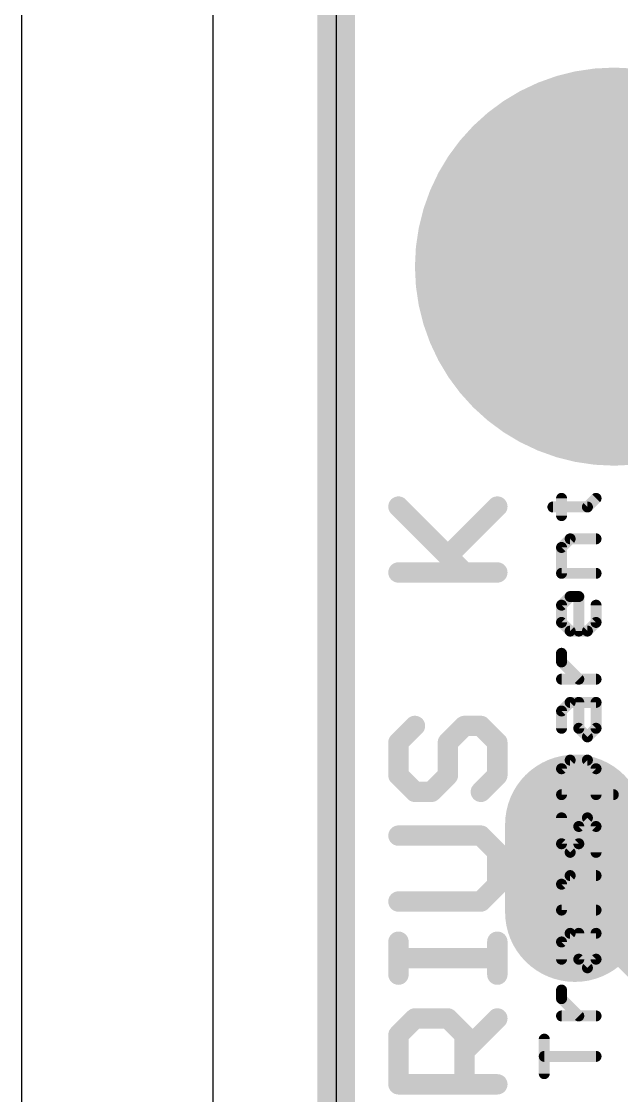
# Model space of a CAD drawing. Header units: inches. Extents: x -5 to 142, y -3 to 122.
# Drawn here: x -3.1 to 6.62, y 62.57 to 79.97 of the extents above; entities that cross this region are included whole.
import ezdxf

# ---------------------------------------------------------------- set-up
doc = ezdxf.new("R2010")
doc.units = ezdxf.units.IN
doc.header["$MEASUREMENT"] = 0
for name, color, linetype in [('1', 22, 'Continuous'), ('15', 22, 'Continuous'), ('16', 175, 'Continuous'), ('18', 82, 'Continuous'), ('2', 175, 'Continuous'), ('20', 7, 'Continuous'), ('51', 253, 'Continuous')]:
    doc.layers.add(name, color=color, linetype=linetype)

# ---------------------------------------------------------------- blocks, each defined once
blk = doc.blocks.new('RECT361696X589280R100')
at = {"const_width": 1.1303}
blk.add_lwpolyline([(0.5652, -0.7112), (0.5652, 0.7112, 0.4142), (0, 1.2764), (0, 1.2764, 0.4142), (-0.5652, 0.7112), (-0.5652, -0.7112, 0.4142), (0, -1.2764), (0, -1.2764, 0.4142)], format="xyb", close=True, dxfattribs=at)
blk.add_solid([(-0.0254, -0.7366), (0.0254, -0.7366), (-0.0254, 0.7366), (0.0254, 0.7366)])
blk = doc.blocks.new('ROUNDV')
at = {"const_width": 0.5}
blk.add_lwpolyline([(0, -0.25, 1), (0, 0.25, 1), (0, -0.25)], format="xyb", dxfattribs=at)

msp = doc.modelspace()

# ---------------------------------------------------------------- linework, layer by layer
for points in [[(-3.1, -3.1), (142.1, -3.1), (142.1, 118.1), (-3.1, 118.1)], [(0, 0), (139, 0), (139, 115), (0, 115)], [(137, 106.5), (128, 106.5), (128, 85.5), (109.5, 85.5), (109.5, 80.5), (2, 80.5), (2, 34.5), (127, 34.5), (127, 9.5), (137, 9.5), (137, 34.5), (137, 80.5), (137, 85.5)]]:
    msp.add_lwpolyline(points, close=True)
msp.add_circle((21, 94), 16)
at = {"layer": '1', "const_width": 0.4064}
msp.add_lwpolyline([(2, 34.5), (2, 80.5)], dxfattribs=at)
at = {"layer": '15', "const_width": 0.6096}
msp.add_lwpolyline([(2, 80.5), (2, 34.5)], dxfattribs=at)
at = {"layer": '16'}
for points, const_width in [([(2, 34.5), (2, 80.5)], 0.4064), ([(5.8652, 66.25), (11.25, 60.8652)], 1.27)]:
    msp.add_lwpolyline(points, dxfattribs=dict(at, const_width=const_width))
at = {"layer": '16', "const_width": 0.635}
msp.add_lwpolyline([(6.0897, 66.4745, 1), (5.6407, 66.0255)], format="xyb", dxfattribs=at)
at = {"layer": '2', "const_width": 0.6096}
msp.add_lwpolyline([(2, 34.5), (2, 80.5)], dxfattribs=at)
at = {"layer": '20'}
msp.add_line((2, 80.5), (2, 34.5), dxfattribs=at)
at = {"layer": '51'}
for points, const_width in [([(4.0752, 71.0438), (3.0075, 72.1116)], 0.3302), ([(3.8083, 71.3108), (4.6091, 72.1116)], 0.3302), ([(5.6491, 71.9652), (5.6491, 72.2448)], 0.1778), ([(6.0685, 72.105), (6.2084, 72.2448)], 0.1778), ([(5.5093, 72.105), (6.0685, 72.105)], 0.1778), ([(5.6491, 71.4491), (5.7889, 71.589)], 0.1778), ([(5.6491, 71.0297), (5.6491, 71.4491)], 0.1778), ([(5.7889, 71.589), (6.2084, 71.589)], 0.1778), ([(3.0075, 71.0438), (4.6091, 71.0438)], 0.3302), ([(6.2084, 71.0297), (5.6491, 71.0297)], 0.1778), ([(5.6491, 70.5136), (5.7889, 70.6534)], 0.1778), ([(5.7889, 70.6534), (5.9287, 70.6534)], 0.1778), ([(5.9287, 70.6534), (5.9287, 70.0942)], 0.1778), ([(5.6491, 70.234), (5.6491, 70.5136)], 0.1778), ([(6.2084, 70.5136), (6.2084, 70.234)], 0.1778), ([(5.7889, 70.0942), (5.6491, 70.234)], 0.1778), ([(6.2084, 70.234), (6.0685, 70.0942)], 0.1778), ([(6.0685, 70.0942), (5.7889, 70.0942)], 0.1778), ([(5.6491, 69.5942), (5.6491, 69.734)], 0.1778), ([(5.9287, 69.3146), (5.6491, 69.5942)], 0.1778), ([(6.2084, 69.3146), (5.6491, 69.3146)], 0.1778), ([(5.6491, 68.7985), (5.7889, 68.9383)], 0.1778), ([(5.7889, 68.9383), (6.2084, 68.9383)], 0.1778), ([(5.9287, 68.5189), (5.9287, 68.9383)], 0.1778), ([(6.2084, 68.9383), (6.2084, 68.5189)], 0.1778), ([(5.6491, 68.5189), (5.6491, 68.7985)], 0.1778), ([(3.2744, 68.5566), (3.0075, 68.2897)], 0.3302), ([(3.8083, 68.2897), (4.0752, 68.5566)], 0.3302), ([(4.0752, 68.5566), (4.3421, 68.5566)], 0.3302), ([(4.3421, 68.5566), (4.6091, 68.2897)], 0.3302), ([(6.0685, 68.3791), (5.9287, 68.5189)], 0.1778), ([(6.2084, 68.5189), (6.0685, 68.3791)], 0.1778), ([(3.0075, 68.2897), (3.0075, 67.7558)], 0.3302), ([(3.8083, 67.7558), (3.8083, 68.2897)], 0.3302), ([(4.6091, 68.2897), (4.6091, 67.7558)], 0.3302), ([(5.6491, 67.863), (5.7889, 68.0028)], 0.1778), ([(5.7889, 68.0028), (6.0685, 68.0028)], 0.1778), ([(6.0685, 68.0028), (6.2084, 67.863)], 0.1778), ([(3.0075, 67.7558), (3.2744, 67.4889)], 0.3302), ([(3.5413, 67.4889), (3.8083, 67.7558)], 0.3302), ([(4.6091, 67.7558), (4.3421, 67.4889)], 0.3302), ([(5.6491, 67.4435), (5.6491, 67.863)], 0.1778), ([(6.2084, 67.863), (6.2084, 67.4435)], 0.1778), ([(3.2744, 67.4889), (3.5413, 67.4889)], 0.3302), ([(6.488, 67.4435), (5.6491, 67.4435)], 0.1778), ([(5.6491, 66.6478), (5.6491, 67.0673)], 0.1778), ([(6.0685, 67.0673), (5.9287, 66.9275)], 0.1778), ([(5.9287, 66.9275), (5.9287, 66.6478)], 0.1778), ([(6.2084, 66.9275), (6.0685, 67.0673)], 0.1778), ([(6.2084, 66.508), (6.2084, 66.9275)], 0.1778), ([(4.3421, 66.7791), (3.0075, 66.7791)], 0.3302), ([(4.6091, 66.5122), (4.3421, 66.7791)], 0.3302), ([(4.6091, 65.9783), (4.6091, 66.5122)], 0.3302), ([(5.7889, 66.508), (5.6491, 66.6478)], 0.1778), ([(5.9287, 66.6478), (5.7889, 66.508)], 0.1778), ([(4.3421, 65.7114), (4.6091, 65.9783)], 0.3302), ([(5.6491, 65.992), (5.7889, 66.1318)], 0.1778), ([(5.7889, 66.1318), (6.2084, 66.1318)], 0.1778), ([(5.6491, 65.5725), (5.6491, 65.992)], 0.1778), ([(3.0075, 65.7114), (4.3421, 65.7114)], 0.3302), ([(6.2084, 65.5725), (5.6491, 65.5725)], 0.1778), ([(5.6491, 65.0564), (5.7889, 65.1963)], 0.1778), ([(5.7889, 65.1963), (6.2084, 65.1963)], 0.1778), ([(5.9287, 64.7768), (5.9287, 65.1963)], 0.1778), ([(6.2084, 65.1963), (6.2084, 64.7768)], 0.1778), ([(3.0075, 64.5264), (3.0075, 65.0603)], 0.3302), ([(4.6091, 64.5264), (4.6091, 65.0603)], 0.3302), ([(5.6491, 64.7768), (5.6491, 65.0564)], 0.1778), ([(4.6091, 64.7933), (3.0075, 64.7933)], 0.3302), ([(6.0685, 64.637), (5.9287, 64.7768)], 0.1778), ([(6.2084, 64.7768), (6.0685, 64.637)], 0.1778), ([(5.6491, 64.137), (5.6491, 64.2768)], 0.1778), ([(5.9287, 63.8574), (5.6491, 64.137)], 0.1778), ([(3.0075, 63.5497), (3.2744, 63.8166)], 0.3302), ([(3.2744, 63.8166), (3.8083, 63.8166)], 0.3302), ([(3.8083, 63.8166), (4.0752, 63.5497)], 0.3302), ([(4.0752, 63.2828), (4.6091, 63.8166)], 0.3302), ([(6.2084, 63.8574), (5.6491, 63.8574)], 0.1778), ([(3.0075, 62.7489), (3.0075, 63.5497)], 0.3302), ([(4.0752, 63.5497), (4.0752, 62.7489)], 0.3302), ([(5.3694, 62.9219), (5.3694, 63.4811)], 0.1778), ([(6.2084, 63.2015), (5.3694, 63.2015)], 0.1778), ([(4.6091, 62.7489), (3.0075, 62.7489)], 0.3302)]:
    msp.add_lwpolyline(points, dxfattribs=dict(at, const_width=const_width))
for points, const_width in [([(3.0659, 72.1699, 1), (2.9491, 72.0532)], 0.1651), ([(4.6674, 72.0532, 1), (4.5507, 72.1699)], 0.1651), ([(5.6935, 72.2448, 1), (5.6046, 72.2448)], 0.0889), ([(6.2398, 72.2134, 1), (6.1769, 72.2763)], 0.0889), ([(5.5093, 72.1495, 1), (5.5093, 72.0606)], 0.0889), ([(6.0371, 72.1365, 1), (6.1, 72.0736)], 0.0889), ([(6.0685, 72.0606, 1), (6.0685, 72.1495)], 0.0889), ([(5.6046, 71.9652, 1), (5.6935, 71.9652)], 0.0889), ([(5.6935, 71.4491, 1), (5.6046, 71.4491)], 0.0889), ([(5.7889, 71.6334, 1), (5.7889, 71.5445)], 0.0889), ([(5.8203, 71.5575, 1), (5.7575, 71.6204)], 0.0889), ([(6.2084, 71.5445, 1), (6.2084, 71.6334)], 0.0889), ([(3.7499, 71.3691, 1), (3.8666, 71.2524)], 0.1651), ([(5.6176, 71.4806, 1), (5.6805, 71.4177)], 0.0889), ([(3.0075, 71.1264, 1), (3.0075, 70.9613)], 0.1651), ([(4.6091, 70.9613, 1), (4.6091, 71.1264)], 0.1651), ([(4.0168, 70.9855, 1), (4.1336, 71.1022)], 0.1651), ([(5.6046, 71.0297, 1), (5.6935, 71.0297)], 0.0889), ([(5.6491, 71.0741, 1), (5.6491, 70.9852)], 0.0889), ([(6.2084, 70.9852, 1), (6.2084, 71.0741)], 0.0889), ([(5.7889, 70.6979, 1), (5.7889, 70.609)], 0.0889), ([(5.8203, 70.622, 1), (5.7575, 70.6849)], 0.0889), ([(5.9732, 70.6534, 1), (5.8843, 70.6534)], 0.0889), ([(5.9287, 70.609, 1), (5.9287, 70.6979)], 0.0889), ([(5.6935, 70.5136, 1), (5.6046, 70.5136)], 0.0889), ([(5.6176, 70.5451, 1), (5.6805, 70.4822)], 0.0889), ([(6.2528, 70.5136, 1), (6.1639, 70.5136)], 0.0889), ([(5.6805, 70.2654, 1), (5.6176, 70.2026)], 0.0889), ([(6.2398, 70.2026, 1), (6.1769, 70.2654)], 0.0889), ([(5.6046, 70.234, 1), (5.6935, 70.234)], 0.0889), ([(5.7889, 70.1386, 1), (5.7889, 70.0497)], 0.0889), ([(5.7575, 70.0627, 1), (5.8203, 70.1256)], 0.0889), ([(6.0371, 70.1256, 1), (6.1, 70.0627)], 0.0889), ([(6.0685, 70.0497, 1), (6.0685, 70.1386)], 0.0889), ([(6.1639, 70.234, 1), (6.2528, 70.234)], 0.0889), ([(5.8843, 70.0942, 1), (5.9732, 70.0942)], 0.0889), ([(5.6935, 69.734, 1), (5.6046, 69.734)], 0.0889), ([(5.6046, 69.5942, 1), (5.6935, 69.5942)], 0.0889), ([(5.6805, 69.6256, 1), (5.6176, 69.5628)], 0.0889), ([(5.6491, 69.359, 1), (5.6491, 69.2701)], 0.0889), ([(5.8973, 69.2831, 1), (5.9601, 69.346)], 0.0889), ([(6.2084, 69.2701, 1), (6.2084, 69.359)], 0.0889), ([(5.7889, 68.9828, 1), (5.7889, 68.8939)], 0.0889), ([(5.8203, 68.9069, 1), (5.7575, 68.9698)], 0.0889), ([(5.9732, 68.9383, 1), (5.8843, 68.9383)], 0.0889), ([(6.2528, 68.9383, 1), (6.1639, 68.9383)], 0.0889), ([(6.2084, 68.8939, 1), (6.2084, 68.9828)], 0.0889), ([(5.6935, 68.7985, 1), (5.6046, 68.7985)], 0.0889), ([(5.6176, 68.8299, 1), (5.6805, 68.7671)], 0.0889), ([(3.3328, 68.4982, 1), (3.216, 68.615)], 0.1651), ([(4.0752, 68.6391, 1), (4.0752, 68.474)], 0.1651), ([(4.1336, 68.4982, 1), (4.0168, 68.615)], 0.1651), ([(4.4005, 68.615, 1), (4.2838, 68.4982)], 0.1651), ([(4.3421, 68.474, 1), (4.3421, 68.6391)], 0.1651), ([(5.9601, 68.5503, 1), (5.8973, 68.4874)], 0.0889), ([(6.2398, 68.4874, 1), (6.1769, 68.5503)], 0.0889), ([(3.09, 68.2897, 1), (2.9249, 68.2897)], 0.1651), ([(2.9491, 68.348, 1), (3.0659, 68.2313)], 0.1651), ([(3.8908, 68.2897, 1), (3.7257, 68.2897)], 0.1651), ([(3.7499, 68.348, 1), (3.8666, 68.2313)], 0.1651), ([(4.6916, 68.2897, 1), (4.5265, 68.2897)], 0.1651), ([(4.5507, 68.2313, 1), (4.6674, 68.348)], 0.1651), ([(5.6046, 68.5189, 1), (5.6935, 68.5189)], 0.0889), ([(5.8843, 68.5189, 1), (5.9732, 68.5189)], 0.0889), ([(6.0371, 68.4105, 1), (6.1, 68.3476)], 0.0889), ([(6.0371, 68.3476, 1), (6.1, 68.4105)], 0.0889), ([(6.1639, 68.5189, 1), (6.2528, 68.5189)], 0.0889), ([(5.7889, 68.0473, 1), (5.7889, 67.9584)], 0.0889), ([(5.8203, 67.9714, 1), (5.7575, 68.0342)], 0.0889), ([(6.1, 68.0342, 1), (6.0371, 67.9714)], 0.0889), ([(6.0685, 67.9584, 1), (6.0685, 68.0473)], 0.0889), ([(3.0659, 67.8142, 1), (2.9491, 67.6974)], 0.1651), ([(3.8666, 67.6974, 1), (3.7499, 67.8142)], 0.1651), ([(4.6674, 67.6974, 1), (4.5507, 67.8142)], 0.1651), ([(5.6935, 67.863, 1), (5.6046, 67.863)], 0.0889), ([(5.6176, 67.8944, 1), (5.6805, 67.8316)], 0.0889), ([(6.2528, 67.863, 1), (6.1639, 67.863)], 0.0889), ([(6.1769, 67.8316, 1), (6.2398, 67.8944)], 0.0889), ([(2.9249, 67.7558, 1), (3.09, 67.7558)], 0.1651), ([(3.7257, 67.7558, 1), (3.8908, 67.7558)], 0.1651), ([(4.5265, 67.7558, 1), (4.6916, 67.7558)], 0.1651), ([(3.2744, 67.5714, 1), (3.2744, 67.4063)], 0.1651), ([(3.216, 67.4305, 1), (3.3328, 67.5472)], 0.1651), ([(3.483, 67.5472, 1), (3.5997, 67.4305)], 0.1651), ([(3.5413, 67.4063, 1), (3.5413, 67.5714)], 0.1651), ([(4.2838, 67.5472, 1), (4.4005, 67.4305)], 0.1651), ([(5.6491, 67.488, 1), (5.6491, 67.3991)], 0.0889), ([(6.488, 67.3991, 1), (6.488, 67.488)], 0.0889), ([(5.6046, 67.4435, 1), (5.6935, 67.4435)], 0.0889), ([(6.1639, 67.4435, 1), (6.2528, 67.4435)], 0.0889), ([(5.6935, 67.0673, 1), (5.6046, 67.0673)], 0.0889), ([(5.9732, 66.9275, 1), (5.8843, 66.9275)], 0.0889), ([(6.1, 67.0987, 1), (6.0371, 67.0359)], 0.0889), ([(6.1, 67.0359, 1), (6.0371, 67.0987)], 0.0889), ([(6.2528, 66.9275, 1), (6.1639, 66.9275)], 0.0889), ([(3.0075, 66.8617, 1), (3.0075, 66.6966)], 0.1651), ([(4.4005, 66.8375, 1), (4.2838, 66.7207)], 0.1651), ([(4.3421, 66.6966, 1), (4.3421, 66.8617)], 0.1651), ([(5.8973, 66.9589, 1), (5.9601, 66.896)], 0.0889), ([(6.1769, 66.896, 1), (6.2398, 66.9589)], 0.0889), ([(4.6916, 66.5122, 1), (4.5265, 66.5122)], 0.1651), ([(5.6805, 66.6793, 1), (5.6176, 66.6164)], 0.0889), ([(5.6046, 66.6478, 1), (5.6935, 66.6478)], 0.0889), ([(5.8843, 66.6478, 1), (5.9732, 66.6478)], 0.0889), ([(5.9601, 66.6164, 1), (5.8973, 66.6793)], 0.0889), ([(4.5507, 66.4538, 1), (4.6674, 66.5705)], 0.1651), ([(5.7575, 66.5394, 1), (5.8203, 66.4766)], 0.0889), ([(5.7575, 66.4766, 1), (5.8203, 66.5394)], 0.0889), ([(6.1639, 66.508, 1), (6.2528, 66.508)], 0.0889), ([(4.6674, 65.92, 1), (4.5507, 66.0367)], 0.1651), ([(5.7889, 66.1762, 1), (5.7889, 66.0873)], 0.0889), ([(5.8203, 66.1003, 1), (5.7575, 66.1632)], 0.0889), ([(6.2084, 66.0873, 1), (6.2084, 66.1762)], 0.0889), ([(4.5265, 65.9783, 1), (4.6916, 65.9783)], 0.1651), ([(5.6935, 65.992, 1), (5.6046, 65.992)], 0.0889), ([(5.6176, 66.0234, 1), (5.6805, 65.9605)], 0.0889), ([(3.0075, 65.7939, 1), (3.0075, 65.6288)], 0.1651), ([(4.2838, 65.7698, 1), (4.4005, 65.653)], 0.1651), ([(4.3421, 65.6288, 1), (4.3421, 65.7939)], 0.1651), ([(5.6046, 65.5725, 1), (5.6935, 65.5725)], 0.0889), ([(5.6491, 65.617, 1), (5.6491, 65.5281)], 0.0889), ([(6.2084, 65.5281, 1), (6.2084, 65.617)], 0.0889), ([(5.7889, 65.2407, 1), (5.7889, 65.1518)], 0.0889), ([(5.8203, 65.1648, 1), (5.7575, 65.2277)], 0.0889), ([(5.9732, 65.1963, 1), (5.8843, 65.1963)], 0.0889), ([(6.2528, 65.1963, 1), (6.1639, 65.1963)], 0.0889), ([(6.2084, 65.1518, 1), (6.2084, 65.2407)], 0.0889), ([(3.09, 65.0603, 1), (2.9249, 65.0603)], 0.1651), ([(4.6916, 65.0603, 1), (4.5265, 65.0603)], 0.1651), ([(5.6935, 65.0564, 1), (5.6046, 65.0564)], 0.0889), ([(5.6176, 65.0879, 1), (5.6805, 65.025)], 0.0889), ([(3.0075, 64.8759, 1), (3.0075, 64.7108)], 0.1651), ([(4.6091, 64.7108, 1), (4.6091, 64.8759)], 0.1651), ([(5.6046, 64.7768, 1), (5.6935, 64.7768)], 0.0889), ([(5.9601, 64.8082, 1), (5.8973, 64.7454)], 0.0889), ([(5.8843, 64.7768, 1), (5.9732, 64.7768)], 0.0889), ([(6.1639, 64.7768, 1), (6.2528, 64.7768)], 0.0889), ([(6.2398, 64.7454, 1), (6.1769, 64.8082)], 0.0889), ([(2.9249, 64.5264, 1), (3.09, 64.5264)], 0.1651), ([(4.5265, 64.5264, 1), (4.6916, 64.5264)], 0.1651), ([(6.0371, 64.6684, 1), (6.1, 64.6056)], 0.0889), ([(6.0371, 64.6056, 1), (6.1, 64.6684)], 0.0889), ([(5.6935, 64.2768, 1), (5.6046, 64.2768)], 0.0889), ([(5.6805, 64.1685, 1), (5.6176, 64.1056)], 0.0889), ([(5.6046, 64.137, 1), (5.6935, 64.137)], 0.0889), ([(3.2744, 63.8992, 1), (3.2744, 63.7341)], 0.1651), ([(3.3328, 63.7583, 1), (3.216, 63.875)], 0.1651), ([(3.8666, 63.875, 1), (3.7499, 63.7583)], 0.1651), ([(3.8083, 63.7341, 1), (3.8083, 63.8992)], 0.1651), ([(4.6674, 63.7583, 1), (4.5507, 63.875)], 0.1651), ([(5.6491, 63.9018, 1), (5.6491, 63.8129)], 0.0889), ([(5.8973, 63.826, 1), (5.9601, 63.8888)], 0.0889), ([(6.2084, 63.8129, 1), (6.2084, 63.9018)], 0.0889), ([(3.09, 63.5497, 1), (2.9249, 63.5497)], 0.1651), ([(4.1577, 63.5497, 1), (3.9926, 63.5497)], 0.1651), ([(2.9491, 63.6081, 1), (3.0659, 63.4913)], 0.1651), ([(4.0168, 63.4913, 1), (4.1336, 63.6081)], 0.1651), ([(5.4139, 63.4811, 1), (5.325, 63.4811)], 0.0889), ([(4.0168, 63.3411, 1), (4.1336, 63.2244)], 0.1651), ([(5.3694, 63.246, 1), (5.3694, 63.1571)], 0.0889), ([(6.2084, 63.1571, 1), (6.2084, 63.246)], 0.0889), ([(3.0075, 62.8315, 1), (3.0075, 62.6664)], 0.1651), ([(4.6091, 62.6664, 1), (4.6091, 62.8315)], 0.1651), ([(5.325, 62.9219, 1), (5.4139, 62.9219)], 0.0889), ([(2.9249, 62.7489, 1), (3.09, 62.7489)], 0.1651), ([(3.9926, 62.7489, 1), (4.1577, 62.7489)], 0.1651)]:
    msp.add_lwpolyline(points, format="xyb", dxfattribs=dict(at, const_width=const_width))

# ---------------------------------------------------------------- block references
at = {"layer": '16'}
msp.add_blockref('RECT361696X589280R100', (5.8652, 66.25), dxfattribs=at)
at = {"layer": '18'}
for xscale, yscale in [(6.4516, 6.4516), (6.4516, 6.4516), (3.6064, 3.6064), (3.6064, 3.6064)]:
    msp.add_blockref('ROUNDV', (6.5, 76), dxfattribs=dict(at, xscale=xscale, yscale=yscale))

doc.saveas('drawing.dxf')
